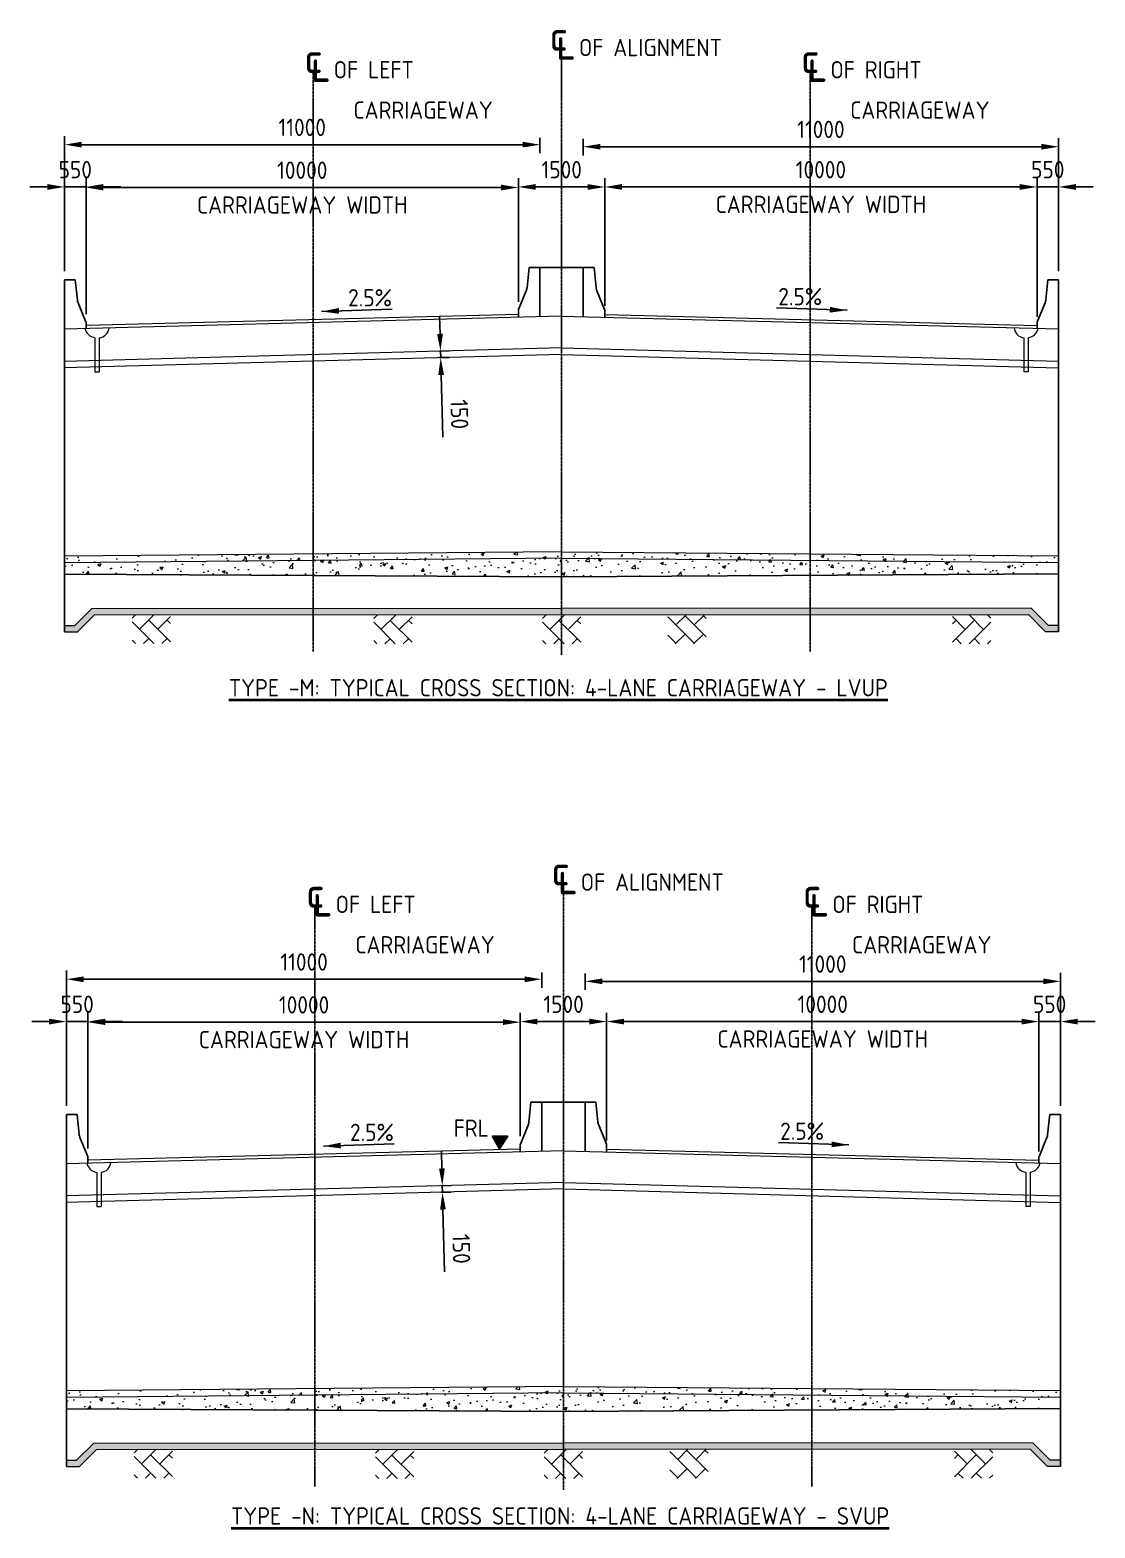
# Model space of a CAD drawing. Header units: millimetres. Extents: x 207528 to 778454, y -364692 to 101323.
# Drawn here: x 587489 to 612132, y -182527 to -147881 of the extents above; entities that cross this region are included whole.
import ezdxf

# ---------------------------------------------------------------- set-up
doc = ezdxf.new("R2010")
doc.units = ezdxf.units.MM
doc.linetypes.add('CENTER', pattern=[2, 1.25, -0.25, 0.25, -0.25])
for name, color, linetype in [('BORDER', 7, 'Continuous'), ('CEN', 181, 'CENTER'), ('Dim', 253, 'Continuous'), ('hatch', 253, 'Continuous')]:
    doc.layers.add(name, color=color, linetype=linetype)
for name, color, linetype, lineweight in [('EX', 7, 'Continuous', 20), ('LIGHT', 252, 'Continuous', 20), ('Text large', 7, 'Continuous', 40), ('Text small', 1, 'Continuous', 20)]:
    doc.layers.add(name, color=color, linetype=linetype, lineweight=lineweight)
doc.styles.add('isocp 100', font='isocp.shx', dxfattribs={"height": 200})
doc.styles.add('isocp 200', font='isocp.shx', dxfattribs={"height": 400})
doc.dimstyles.new('NH30A_200', dxfattribs={"dimscale": 200, "dimtxt": 2, "dimasz": 2, "dimexe": 1, "dimexo": 1, "dimgap": 1, "dimtad": 1, "dimdec": 0, "dimdsep": 46, "dimtxsty": 'isocp 200', "dimcen": 0.5, "dimclrd": 47, "dimclre": 47, "dimclrt": 1, "dimadec": 0, "dimazin": 0, "dimtfac": 1, "dimtdec": 0, "dimtmove": 0, "dimatfit": 3, "dimfxl": 1, "dimtolj": 1, "dimtzin": 0, "dimarcsym": 0})
pattern_1 = [(50, (648616.1, -301121.1), (717.2602, -62.7521), [75, -825]), (355, (648616.1, -301121.1), (-138.7513, 752.192), [60, -660]), (100.4514, (648675.9, -301126.3), (578.5094, 689.4395), [63.7402, -701.142]), (46.1842, (648616.1, -300921.1), (1067.241, -165.519), [112.5, -1237.5]), (96.6356, (648705.1, -300934.9), (934.663, 974.118), [95.61, -1051.713]), (351.1842, (648616.1, -300921.1), (934.662, 974.1186), [90, -990]), (21, (648716.1, -300971.1), (596.907, -402.619), [75, -825]), (326, (648716.1, -300971.1), (243.3153, 725.15), [60, -660]), (71.4514, (648765.9, -301004.6), (840.2226, 322.5305), [63.7402, -701.142]), (37.5, (648616.13, -301121.08), (12.15986, 332.89385), [0, -652, 0, -670, 0, -662.5]), (7.5, (648616.13, -301121.1), (263.0695, 394.4117), [0, -382, 0, -637, 0, -252.5]), (327.5, (648393.13, -301121.08), (533.82244, -22.55487), [0, -250, 0, -780, 0, -1035]), (317.5, (648293.13, -301121.1), (583.1862, 100.105), [0, -325, 0, -518, 0, -735])]
pattern_2 = [(50, (641866.16, -301093.95), (717.2602, -62.7521), [75, -825]), (355, (641866.16, -301093.95), (-138.7513, 752.192), [60, -660]), (100.4514, (641925.9, -301099.2), (578.5094, 689.4395), [63.7402, -701.142]), (46.1842, (641866.2, -300893.95), (1067.241, -165.519), [112.5, -1237.5]), (96.6356, (641955.1, -300907.7), (934.663, 974.118), [95.61, -1051.713]), (351.1842, (641866.2, -300894), (934.662, 974.119), [90, -990]), (21, (641966.16, -300943.95), (596.907, -402.619), [75, -825]), (326, (641966.16, -300943.95), (243.3153, 725.15), [60, -660]), (71.4514, (642015.9, -300977.5), (840.2226, 322.5305), [63.7402, -701.142]), (37.5, (641866.16, -301093.95), (12.15986, 332.89385), [0, -652, 0, -670, 0, -662.5]), (7.5, (641866.16, -301093.95), (263.0695, 394.4117), [0, -382, 0, -637, 0, -252.5]), (327.5, (641643.16, -301093.95), (533.82244, -22.55487), [0, -250, 0, -780, 0, -1035]), (317.5, (641543.16, -301093.95), (583.1862, 100.105), [0, -325, 0, -518, 0, -735])]
pattern_3 = [(50, (648658.9, -320423.4), (717.2602, -62.7521), [75, -825]), (355, (648658.9, -320423.4), (-138.7513, 752.192), [60, -660]), (100.4514, (648718.7, -320428.66), (578.5094, 689.4395), [63.7402, -701.142]), (46.1842, (648658.9, -320223.4), (1067.241, -165.519), [112.5, -1237.5]), (96.6356, (648747.9, -320237.2), (934.663, 974.118), [95.61, -1051.713]), (351.1842, (648658.9, -320223.4), (934.662, 974.1186), [90, -990]), (21, (648758.9, -320273.4), (596.907, -402.619), [75, -825]), (326, (648758.9, -320273.4), (243.3153, 725.15), [60, -660]), (71.4514, (648808.66, -320307), (840.2226, 322.5305), [63.7402, -701.142]), (37.5, (648658.92, -320423.43), (12.15986, 332.89385), [0, -652, 0, -670, 0, -662.5]), (7.5, (648658.9, -320423.43), (263.0695, 394.4117), [0, -382, 0, -637, 0, -252.5]), (327.5, (648435.92, -320423.43), (533.82244, -22.55487), [0, -250, 0, -780, 0, -1035]), (317.5, (648335.9, -320423.43), (583.1862, 100.105), [0, -325, 0, -518, 0, -735])]
pattern_4 = [(50, (641908.95, -320396.3), (717.2602, -62.7521), [75, -825]), (355, (641908.95, -320396.3), (-138.7513, 752.192), [60, -660]), (100.4514, (641968.7, -320401.5), (578.5094, 689.4395), [63.7402, -701.142]), (46.1842, (641908.95, -320196.3), (1067.241, -165.519), [112.5, -1237.5]), (96.6356, (641997.9, -320210.1), (934.663, 974.118), [95.61, -1051.713]), (351.1842, (641909, -320196.3), (934.662, 974.119), [90, -990]), (21, (642008.95, -320246.3), (596.907, -402.619), [75, -825]), (326, (642008.95, -320246.3), (243.3153, 725.15), [60, -660]), (71.4514, (642058.7, -320279.85), (840.2226, 322.5305), [63.7402, -701.142]), (37.5, (641908.95, -320396.3), (12.15986, 332.89385), [0, -652, 0, -670, 0, -662.5]), (7.5, (641908.95, -320396.3), (263.0695, 394.4117), [0, -382, 0, -637, 0, -252.5]), (327.5, (641685.95, -320396.3), (533.82244, -22.55487), [0, -250, 0, -780, 0, -1035]), (317.5, (641585.95, -320396.3), (583.1862, 100.105), [0, -325, 0, -518, 0, -735])]

# ---------------------------------------------------------------- blocks, each defined once
blk = doc.blocks.new('*D551')
at = {"layer": 'Defpoints', "color": 0, "transparency": 16777216}
for p in [(599289, -150177), (588289, -150534), (588289, -153661)]:
    blk.add_point(p, dxfattribs=at)
at = {"layer": 'Dim', "color": 47, "lineweight": -2, "transparency": 16777216}
for p, q in [((588289, -153461), (588289, -150334)), ((598889, -150534), (588689, -150534)), ((599289, -150377), (599289, -150734))]:
    blk.add_line(p, q, dxfattribs=at)
at = {"layer": 'Dim', "color": 47, "transparency": 16777216}
for points in [[(588689, -150467), (588689, -150600), (588289, -150534)], [(598889, -150467), (598889, -150600), (599289, -150534)]]:
    blk.add_solid(points, dxfattribs=at)
at = {"layer": 'Dim', "color": 1, "transparency": 16777216, "insert": (593789, -150134), "char_height": 400, "attachment_point": 5, "style": 'isocp 200'}
blk.add_mtext('\\A1;11000', dxfattribs=at)
blk = doc.blocks.new('*D552')
at = {"layer": 'Defpoints', "color": 0, "transparency": 16777216}
for p in [(588789, -151525), (598789, -154365), (588789, -154651)]:
    blk.add_point(p, dxfattribs=at)
at = {"layer": 'Dim', "color": 47, "lineweight": -2, "transparency": 16777216}
for p, q in [((588789, -154451), (588789, -151325)), ((598789, -154165), (598789, -151325)), ((598389, -151525), (589189, -151525))]:
    blk.add_line(p, q, dxfattribs=at)
at = {"layer": 'Dim', "color": 47, "transparency": 16777216}
for points in [[(589189, -151459), (589189, -151592), (588789, -151525)], [(598389, -151459), (598389, -151592), (598789, -151525)]]:
    blk.add_solid(points, dxfattribs=at)
at = {"layer": 'Dim', "color": 1, "transparency": 16777216, "char_height": 400, "attachment_point": 5, "style": 'isocp 200'}
for s, insert in [('\\A1;10000', (593789, -151125)), ('\\A1;{\\A0;CARRIAGEWAY WIDTH}', (593789, -151928))]:
    blk.add_mtext(s, dxfattribs=dict(at, insert=insert))
blk = doc.blocks.new('*D553')
at = {"layer": 'Defpoints', "color": 0, "transparency": 16777216}
for p in [(588289, -151512), (588289, -153661), (588789, -154651)]:
    blk.add_point(p, dxfattribs=at)
at = {"layer": 'Dim', "color": 47, "lineweight": -2, "transparency": 16777216}
for p, q in [((588289, -153461), (588289, -151312)), ((588789, -154451), (588789, -151312)), ((587889, -151512), (587489, -151512)), ((588789, -151512), (588289, -151512)), ((589189, -151512), (589589, -151512))]:
    blk.add_line(p, q, dxfattribs=at)
at = {"layer": 'Dim', "color": 47, "transparency": 16777216}
for points in [[(587889, -151445), (587889, -151579), (588289, -151512)], [(589189, -151445), (589189, -151579), (588789, -151512)]]:
    blk.add_solid(points, dxfattribs=at)
at = {"layer": 'Dim', "color": 1, "transparency": 16777216, "insert": (588539, -151112), "char_height": 400, "attachment_point": 5, "style": 'isocp 200'}
blk.add_mtext('\\A1;550', dxfattribs=at)
blk = doc.blocks.new('*D554')
at = {"layer": 'Defpoints', "color": 0, "transparency": 16777216}
for p in [(600289, -150200), (611289, -150581), (611289, -153660)]:
    blk.add_point(p, dxfattribs=at)
at = {"layer": 'Dim', "color": 47, "lineweight": -2, "transparency": 16777216}
for p, q in [((600289, -150400), (600289, -150781)), ((600689, -150581), (610889, -150581)), ((611289, -153460), (611289, -150381))]:
    blk.add_line(p, q, dxfattribs=at)
at = {"layer": 'Dim', "color": 47, "transparency": 16777216}
for points in [[(600689, -150515), (600689, -150648), (600289, -150581)], [(610889, -150515), (610889, -150648), (611289, -150581)]]:
    blk.add_solid(points, dxfattribs=at)
at = {"layer": 'Dim', "color": 1, "transparency": 16777216, "insert": (605789, -150181), "char_height": 400, "attachment_point": 5, "style": 'isocp 200'}
blk.add_mtext('\\A1;11000', dxfattribs=at)
blk = doc.blocks.new('*D555')
at = {"layer": 'Defpoints', "color": 0, "transparency": 16777216}
for p in [(610789, -151512), (600789, -154365), (610789, -154716)]:
    blk.add_point(p, dxfattribs=at)
at = {"layer": 'Dim', "color": 47, "lineweight": -2, "transparency": 16777216}
for p, q in [((600789, -154165), (600789, -151312)), ((610789, -154516), (610789, -151312)), ((601189, -151512), (610389, -151512))]:
    blk.add_line(p, q, dxfattribs=at)
at = {"layer": 'Dim', "color": 47, "transparency": 16777216}
for points in [[(601189, -151445), (601189, -151579), (600789, -151512)], [(610389, -151445), (610389, -151579), (610789, -151512)]]:
    blk.add_solid(points, dxfattribs=at)
at = {"layer": 'Dim', "color": 1, "transparency": 16777216, "char_height": 400, "attachment_point": 5, "style": 'isocp 200'}
for s, insert in [('\\A1;10000', (605789, -151112)), ('\\A1;{\\A0;CARRIAGEWAY WIDTH}', (605789, -151915))]:
    blk.add_mtext(s, dxfattribs=dict(at, insert=insert))
blk = doc.blocks.new('*D556')
at = {"layer": 'Defpoints', "color": 0, "transparency": 16777216}
for p in [(598789, -151512), (598789, -154365), (600789, -154462)]:
    blk.add_point(p, dxfattribs=at)
at = {"layer": 'Dim', "color": 47, "lineweight": -2, "transparency": 16777216}
for p, q in [((598789, -154165), (598789, -151312)), ((600789, -154262), (600789, -151312)), ((600389, -151512), (599189, -151512))]:
    blk.add_line(p, q, dxfattribs=at)
at = {"layer": 'Dim', "color": 47, "transparency": 16777216}
for points in [[(599189, -151445), (599189, -151579), (598789, -151512)], [(600389, -151445), (600389, -151579), (600789, -151512)]]:
    blk.add_solid(points, dxfattribs=at)
at = {"layer": 'Dim', "color": 1, "transparency": 16777216, "insert": (599793, -151112), "char_height": 400, "attachment_point": 5, "style": 'isocp 200'}
blk.add_mtext('\\A1;1500', dxfattribs=at)
blk = doc.blocks.new('*D557')
at = {"layer": 'Defpoints', "color": 0, "transparency": 16777216}
for p in [(596761, -155315), (596765, -155465), (596992, -155459)]:
    blk.add_point(p, dxfattribs=at)
at = {"layer": 'Dim', "color": 47, "lineweight": -2, "transparency": 16777216}
for p, q in [((596977, -154909), (596966, -154509)), ((596961, -155310), (597187, -155304)), ((596965, -155460), (597191, -155454)), ((596987, -155309), (596992, -155459)), ((597002, -155859), (597042, -157299))]:
    blk.add_line(p, q, dxfattribs=at)
at = {"layer": 'Dim', "color": 47, "transparency": 16777216}
for points in [[(597043, -154907), (596910, -154911), (596987, -155309)], [(597069, -155857), (596936, -155861), (596992, -155459)]]:
    blk.add_solid(points, dxfattribs=at)
at = {"layer": 'Dim', "color": 1, "transparency": 16777216, "insert": (597427, -156768), "char_height": 400, "attachment_point": 5, "rotation": 271.5565, "style": 'isocp 200'}
blk.add_mtext('\\A1;150', dxfattribs=at)
blk = doc.blocks.new('*D558')
at = {"layer": 'Defpoints', "color": 0, "transparency": 16777216}
for p in [(611289, -151512), (611289, -153661), (610789, -154651)]:
    blk.add_point(p, dxfattribs=at)
at = {"layer": 'Dim', "color": 47, "lineweight": -2, "transparency": 16777216}
for p, q in [((610789, -154451), (610789, -151312)), ((611289, -153461), (611289, -151312)), ((610389, -151512), (609989, -151512)), ((610789, -151512), (611289, -151512)), ((611689, -151512), (612089, -151512))]:
    blk.add_line(p, q, dxfattribs=at)
at = {"layer": 'Dim', "color": 47, "transparency": 16777216}
for points in [[(610389, -151445), (610389, -151579), (610789, -151512)], [(611689, -151445), (611689, -151579), (611289, -151512)]]:
    blk.add_solid(points, dxfattribs=at)
at = {"layer": 'Dim', "color": 1, "transparency": 16777216, "insert": (611039, -151112), "char_height": 400, "attachment_point": 5, "style": 'isocp 200'}
blk.add_mtext('\\A1;550', dxfattribs=at)
blk = doc.blocks.new('*D565')
at = {"layer": 'Defpoints', "color": 0, "transparency": 16777216}
for p in [(599332, -169480), (588332, -169836), (588332, -172963)]:
    blk.add_point(p, dxfattribs=at)
at = {"layer": 'Dim', "color": 47, "lineweight": -2, "transparency": 16777216}
for p, q in [((588332, -172763), (588332, -169636)), ((599332, -169680), (599332, -170036)), ((598932, -169836), (588732, -169836))]:
    blk.add_line(p, q, dxfattribs=at)
at = {"layer": 'Dim', "color": 47, "transparency": 16777216}
for points in [[(588732, -169770), (588732, -169903), (588332, -169836)], [(598932, -169770), (598932, -169903), (599332, -169836)]]:
    blk.add_solid(points, dxfattribs=at)
at = {"layer": 'Dim', "color": 1, "transparency": 16777216, "insert": (593832, -169436), "char_height": 400, "attachment_point": 5, "style": 'isocp 200'}
blk.add_mtext('\\A1;11000', dxfattribs=at)
blk = doc.blocks.new('*D566')
at = {"layer": 'Defpoints', "color": 0, "transparency": 16777216}
for p in [(588832, -170828), (598832, -173667), (588832, -173953)]:
    blk.add_point(p, dxfattribs=at)
at = {"layer": 'Dim', "color": 47, "lineweight": -2, "transparency": 16777216}
for p, q in [((588832, -173753), (588832, -170628)), ((598832, -173467), (598832, -170628)), ((598432, -170828), (589232, -170828))]:
    blk.add_line(p, q, dxfattribs=at)
at = {"layer": 'Dim', "color": 47, "transparency": 16777216}
for points in [[(589232, -170761), (589232, -170894), (588832, -170828)], [(598432, -170761), (598432, -170894), (598832, -170828)]]:
    blk.add_solid(points, dxfattribs=at)
at = {"layer": 'Dim', "color": 1, "transparency": 16777216, "char_height": 400, "attachment_point": 5, "style": 'isocp 200'}
for s, insert in [('\\A1;10000', (593832, -170428)), ('\\A1;{\\A0;CARRIAGEWAY WIDTH}', (593832, -171231))]:
    blk.add_mtext(s, dxfattribs=dict(at, insert=insert))
blk = doc.blocks.new('*D567')
at = {"layer": 'Defpoints', "color": 0, "transparency": 16777216}
for p in [(588332, -170814), (588332, -172963), (588832, -173953)]:
    blk.add_point(p, dxfattribs=at)
at = {"layer": 'Dim', "color": 47, "lineweight": -2, "transparency": 16777216}
for p, q in [((588332, -172763), (588332, -170614)), ((588832, -173753), (588832, -170614)), ((587932, -170814), (587532, -170814)), ((588832, -170814), (588332, -170814)), ((589232, -170814), (589632, -170814))]:
    blk.add_line(p, q, dxfattribs=at)
at = {"layer": 'Dim', "color": 47, "transparency": 16777216}
for points in [[(587932, -170748), (587932, -170881), (588332, -170814)], [(589232, -170748), (589232, -170881), (588832, -170814)]]:
    blk.add_solid(points, dxfattribs=at)
at = {"layer": 'Dim', "color": 1, "transparency": 16777216, "insert": (588582, -170414), "char_height": 400, "attachment_point": 5, "style": 'isocp 200'}
blk.add_mtext('\\A1;550', dxfattribs=at)
blk = doc.blocks.new('*D568')
at = {"layer": 'Defpoints', "color": 0, "transparency": 16777216}
for p in [(600332, -169502), (611332, -169884), (611332, -172962)]:
    blk.add_point(p, dxfattribs=at)
at = {"layer": 'Dim', "color": 47, "lineweight": -2, "transparency": 16777216}
for p, q in [((600332, -169702), (600332, -170084)), ((611332, -172762), (611332, -169684)), ((600732, -169884), (610932, -169884))]:
    blk.add_line(p, q, dxfattribs=at)
at = {"layer": 'Dim', "color": 47, "transparency": 16777216}
for points in [[(600732, -169817), (600732, -169950), (600332, -169884)], [(610932, -169817), (610932, -169950), (611332, -169884)]]:
    blk.add_solid(points, dxfattribs=at)
at = {"layer": 'Dim', "color": 1, "transparency": 16777216, "insert": (605832, -169484), "char_height": 400, "attachment_point": 5, "style": 'isocp 200'}
blk.add_mtext('\\A1;11000', dxfattribs=at)
blk = doc.blocks.new('*D569')
at = {"layer": 'Defpoints', "color": 0, "transparency": 16777216}
for p in [(610832, -170814), (600832, -173667), (610832, -174019)]:
    blk.add_point(p, dxfattribs=at)
at = {"layer": 'Dim', "color": 47, "lineweight": -2, "transparency": 16777216}
for p, q in [((600832, -173467), (600832, -170614)), ((610832, -173819), (610832, -170614)), ((601232, -170814), (610432, -170814))]:
    blk.add_line(p, q, dxfattribs=at)
at = {"layer": 'Dim', "color": 47, "transparency": 16777216}
for points in [[(601232, -170748), (601232, -170881), (600832, -170814)], [(610432, -170748), (610432, -170881), (610832, -170814)]]:
    blk.add_solid(points, dxfattribs=at)
at = {"layer": 'Dim', "color": 1, "transparency": 16777216, "char_height": 400, "attachment_point": 5, "style": 'isocp 200'}
for s, insert in [('\\A1;10000', (605832, -170414)), ('\\A1;{\\A0;CARRIAGEWAY WIDTH}', (605832, -171217))]:
    blk.add_mtext(s, dxfattribs=dict(at, insert=insert))
blk = doc.blocks.new('*D570')
at = {"layer": 'Defpoints', "color": 0, "transparency": 16777216}
for p in [(598832, -170814), (598832, -173667), (600832, -173764)]:
    blk.add_point(p, dxfattribs=at)
at = {"layer": 'Dim', "color": 47, "lineweight": -2, "transparency": 16777216}
for p, q in [((598832, -173467), (598832, -170614)), ((600832, -173564), (600832, -170614)), ((600432, -170814), (599232, -170814))]:
    blk.add_line(p, q, dxfattribs=at)
at = {"layer": 'Dim', "color": 47, "transparency": 16777216}
for points in [[(599232, -170748), (599232, -170881), (598832, -170814)], [(600432, -170748), (600432, -170881), (600832, -170814)]]:
    blk.add_solid(points, dxfattribs=at)
at = {"layer": 'Dim', "color": 1, "transparency": 16777216, "insert": (599836, -170414), "char_height": 400, "attachment_point": 5, "style": 'isocp 200'}
blk.add_mtext('\\A1;1500', dxfattribs=at)
blk = doc.blocks.new('*D571')
at = {"layer": 'Defpoints', "color": 0, "transparency": 16777216}
for p in [(596803, -174618), (596807, -174768), (597034, -174761)]:
    blk.add_point(p, dxfattribs=at)
at = {"layer": 'Dim', "color": 47, "lineweight": -2, "transparency": 16777216}
for p, q in [((597019, -174212), (597009, -173812)), ((597003, -174612), (597230, -174606)), ((597030, -174611), (597034, -174761)), ((597007, -174762), (597234, -174756)), ((597045, -175161), (597084, -176601))]:
    blk.add_line(p, q, dxfattribs=at)
at = {"layer": 'Dim', "color": 47, "transparency": 16777216}
for points in [[(597086, -174210), (596953, -174213), (597030, -174611)], [(597112, -175159), (596979, -175163), (597034, -174761)]]:
    blk.add_solid(points, dxfattribs=at)
at = {"layer": 'Dim', "color": 1, "transparency": 16777216, "insert": (597470, -176070), "char_height": 400, "attachment_point": 5, "rotation": 271.5565, "style": 'isocp 200'}
blk.add_mtext('\\A1;150', dxfattribs=at)
blk = doc.blocks.new('*D572')
at = {"layer": 'Defpoints', "color": 0, "transparency": 16777216}
for p in [(611332, -170814), (611332, -172963), (610832, -173953)]:
    blk.add_point(p, dxfattribs=at)
at = {"layer": 'Dim', "color": 47, "lineweight": -2, "transparency": 16777216}
for p, q in [((610832, -173753), (610832, -170614)), ((611332, -172763), (611332, -170614)), ((610432, -170814), (610032, -170814)), ((610832, -170814), (611332, -170814)), ((611732, -170814), (612132, -170814))]:
    blk.add_line(p, q, dxfattribs=at)
at = {"layer": 'Dim', "color": 47, "transparency": 16777216}
for points in [[(610432, -170748), (610432, -170881), (610832, -170814)], [(611732, -170748), (611732, -170881), (611332, -170814)]]:
    blk.add_solid(points, dxfattribs=at)
at = {"layer": 'Dim', "color": 1, "transparency": 16777216, "insert": (611082, -170414), "char_height": 400, "attachment_point": 5, "style": 'isocp 200'}
blk.add_mtext('\\A1;550', dxfattribs=at)

msp = doc.modelspace()

# ---------------------------------------------------------------- hatches: boundary and pattern name
at = {"layer": 'EX'}
h = msp.add_hatch(dxfattribs=at)
h.set_pattern_fill('AR-CONC', color=3, scale=100, style=0)
h.set_pattern_definition(pattern_1)
h.paths.add_polyline_path([(594039.1, -160001.3), (594039, -160151.3), (599789.1, -160098.6), (599789.1, -159948.6)])
h.paths.add_polyline_path([(588289.1, -160054.4), (588289.1, -160204.4), (594039, -160151.3), (594039.1, -160001.3)])
h = msp.add_hatch(dxfattribs=at)
h.set_pattern_fill('AR-CONC', color=3, scale=100, style=0)
h.set_pattern_definition(pattern_2)
h.paths.add_polyline_path([(605539.3, -159996.7), (605539.3, -160146.7), (599789.1, -160098.2), (599789.1, -159948.2)])
h.paths.add_polyline_path([(611289.2, -160044.8), (611289.2, -160194.8), (605539.3, -160146.7), (605539.3, -159996.7)])
h = msp.add_hatch(dxfattribs=at)
h.set_pattern_fill('AR-CONC', color=3, scale=100, style=0)
h.set_pattern_definition(pattern_1)
h.paths.add_polyline_path([(594039.1, -160151.3), (588289.1, -160204.4), (588289.1, -160469.2), (594039.1, -160498.5)])
h.paths.add_polyline_path([(599789.1, -160098.6), (594039.1, -160151.3), (594039.1, -160498.5), (599789.1, -160527.8)])
h = msp.add_hatch(dxfattribs=at)
h.set_pattern_fill('AR-CONC', color=3, scale=100, style=0)
h.set_pattern_definition(pattern_2)
h.paths.add_polyline_path([(605539.3, -160146.7), (611289.2, -160194.8), (611289.2, -160458.5), (605539.2, -160493.1)])
h.paths.add_polyline_path([(599789.1, -160098.6), (605539.3, -160146.7), (605539.2, -160493.1), (599789.1, -160527.8)])
h = msp.add_hatch(dxfattribs=at)
h.set_pattern_fill('AR-CONC', color=3, scale=50, style=0)
h.set_pattern_definition([(50, (645115.96, -300432.57), (358.6301, -31.37607), [37.5, -412.5]), (355, (645115.96, -300432.57), (-69.3757, 376.0961), [30, -330]), (100.45144, (645145.84, -300435.18), (289.2544, 344.72), [31.8701, -350.5711]), (46.1842, (645115.96, -300332.57), (533.6207, -82.7596), [56.25, -618.75]), (96.63564, (645160.43, -300339.46), (467.331, 487.0593), [47.8052, -525.8569]), (351.18416, (645115.96, -300332.57), (467.331, 487.0593), [45, -495]), (21, (645165.96, -300357.57), (298.4535, -201.30945), [37.5, -412.5]), (326, (645165.96, -300357.57), (121.6577, 362.575), [30, -330]), (71.45144, (645190.83, -300374.34), (420.1112, 161.2656), [31.8701, -350.5711]), (37.5, (645115.96, -300432.57), (6.07993, 166.44693), [0, -326, 0, -335, 0, -331.25]), (7.5, (645115.96, -300432.57), (131.53477, 197.20586), [0, -191, 0, -318.5, 0, -126.25]), (327.5, (645004.46, -300432.57), (266.91122, -11.27744), [0, -125, 0, -390, 0, -517.5]), (317.5, (644954.46, -300432.57), (291.5931, 50.0525), [0, -162.5, 0, -259, 0, -367.5])])
h.paths.add_polyline_path([(610652.2, -161254), (605539.3, -161257), (605539.3, -161407), (610590.1, -161404), (610989.2, -161803.1), (611289.2, -161803.1), (611289.2, -161653.1), (611051.3, -161653.1)])
h.paths.add_polyline_path([(605539.3, -161257), (599789.1, -161266.7), (599789.1, -161416.7), (605539.3, -161407)])
h.paths.add_polyline_path([(599789.1, -161266.7), (594039, -161263.7), (594039, -161413.8), (599789.1, -161416.7)])
edge = h.paths.add_edge_path()
edge.add_line((594039, -161263.7), (588913.3, -161266.7))
edge.add_arc((589866.2, -160959.9), 1001, 197.84931, 207.15249)
edge.add_line((588975.5, -161416.7), (594039, -161413.8))
edge.add_line((594039, -161413.8), (594039, -161263.7))
edge = h.paths.add_edge_path()
edge.add_line((588913.3, -161266.7), (588913.1, -161267))
edge.add_line((588913.1, -161267), (588527, -161653.1))
edge.add_line((588527, -161653.1), (588289.1, -161653.1))
edge.add_line((588289.1, -161653.1), (588289.1, -161803.1))
edge.add_line((588289.1, -161803.1), (588589.1, -161803.1))
edge.add_line((588589.1, -161803.1), (588975.5, -161416.7))
edge.add_arc((589866.2, -160959.9), 1001, 197.84931, 207.15249, ccw=False)
h = msp.add_hatch(dxfattribs=at)
h.set_pattern_fill('AR-CONC', color=3, scale=100, style=0)
h.set_pattern_definition(pattern_3)
h.paths.add_polyline_path([(594081.9, -179303.7), (594081.8, -179453.7), (599831.9, -179401), (599831.9, -179251)])
h.paths.add_polyline_path([(588331.9, -179356.8), (588331.9, -179506.8), (594081.8, -179453.7), (594081.9, -179303.7)])
h = msp.add_hatch(dxfattribs=at)
h.set_pattern_fill('AR-CONC', color=3, scale=100, style=0)
h.set_pattern_definition(pattern_3)
h.paths.add_polyline_path([(594081.9, -179453.7), (588331.9, -179506.8), (588331.9, -179771.6), (594081.9, -179800.9)])
h.paths.add_polyline_path([(599831.9, -179401), (594081.9, -179453.7), (594081.9, -179800.9), (599831.9, -179830.2)])
h = msp.add_hatch(dxfattribs=at)
h.set_pattern_fill('AR-CONC', color=3, scale=100, style=0)
h.set_pattern_definition(pattern_4)
h.paths.add_polyline_path([(605582.1, -179299.1), (605582.1, -179449.1), (599831.9, -179400.5), (599831.9, -179250.5)])
h.paths.add_polyline_path([(611332, -179347.2), (611332, -179497.2), (605582.1, -179449.1), (605582.1, -179299.1)])
h = msp.add_hatch(dxfattribs=at)
h.set_pattern_fill('AR-CONC', color=3, scale=100, style=0)
h.set_pattern_definition(pattern_4)
h.paths.add_polyline_path([(605582.1, -179449.1), (611332, -179497.2), (611332, -179760.8), (605581.9, -179795.5)])
h.paths.add_polyline_path([(599831.9, -179401), (605582.1, -179449.1), (605581.9, -179795.5), (599831.9, -179830.2)])
h = msp.add_hatch(dxfattribs=at)
h.set_pattern_fill('AR-CONC', color=3, scale=50, style=0)
h.set_pattern_definition([(50, (645158.75, -319734.9), (358.6301, -31.37607), [37.5, -412.5]), (355, (645158.75, -319734.9), (-69.3757, 376.0961), [30, -330]), (100.45144, (645188.63, -319737.53), (289.2544, 344.72), [31.8701, -350.5711]), (46.1842, (645158.75, -319634.9), (533.6207, -82.7596), [56.25, -618.75]), (96.63564, (645203.2, -319641.8), (467.331, 487.0593), [47.8052, -525.8569]), (351.18416, (645158.75, -319634.9), (467.331, 487.0593), [45, -495]), (21, (645208.75, -319659.9), (298.4535, -201.30945), [37.5, -412.5]), (326, (645208.75, -319659.9), (121.6577, 362.575), [30, -330]), (71.45144, (645233.62, -319676.7), (420.1112, 161.2656), [31.8701, -350.5711]), (37.5, (645158.75, -319734.91), (6.07993, 166.44693), [0, -326, 0, -335, 0, -331.25]), (7.5, (645158.75, -319734.91), (131.53477, 197.20586), [0, -191, 0, -318.5, 0, -126.25]), (327.5, (645047.25, -319734.91), (266.91122, -11.27744), [0, -125, 0, -390, 0, -517.5]), (317.5, (644997.25, -319734.9), (291.5931, 50.0525), [0, -162.5, 0, -259, 0, -367.5])])
h.paths.add_polyline_path([(610695, -180556.4), (605582.1, -180559.4), (605582.1, -180709.4), (610632.9, -180706.4), (611032, -181105.5), (611332, -181105.5), (611332, -180955.5), (611094.1, -180955.5)])
h.paths.add_polyline_path([(605582.1, -180559.4), (599831.9, -180569), (599831.9, -180719), (605582.1, -180709.4)])
h.paths.add_polyline_path([(599831.9, -180569), (594081.8, -180566.1), (594081.8, -180716.1), (599831.9, -180719)])
edge = h.paths.add_edge_path()
edge.add_line((594081.8, -180566.1), (588956.1, -180569.1))
edge.add_arc((589909, -180262.3), 1001, 197.84931, 207.15249)
edge.add_line((589018.3, -180719.1), (594081.8, -180716.1))
edge.add_line((594081.8, -180716.1), (594081.8, -180566.1))
edge = h.paths.add_edge_path()
edge.add_line((588956.1, -180569.1), (588955.9, -180569.4))
edge.add_line((588955.9, -180569.4), (588569.8, -180955.4))
edge.add_line((588569.8, -180955.4), (588331.9, -180955.4))
edge.add_line((588331.9, -180955.4), (588331.9, -181105.4))
edge.add_line((588331.9, -181105.4), (588631.9, -181105.4))
edge.add_line((588631.9, -181105.4), (589018.3, -180719.1))
edge.add_arc((589909, -180262.3), 1001, 197.84931, 207.15249, ccw=False)
at = {"layer": 'hatch'}
h = msp.add_hatch(dxfattribs=at)
h.set_pattern_fill('AR-HBONE', color=256, scale=75, angle=90, style=0)
h.set_pattern_definition([(135, (539113.42, -162164.8), (-424.264, 6e-14), [900, -300]), (225, (538901.3, -161952.66), (-424.264, 6e-14), [900, -300])])
h.paths.add_polyline_path([(590743.7, -161407.8), (589856.7, -161407.8), (589856.7, -162072.5), (590743.7, -162072.5)])
h = msp.add_hatch(dxfattribs=at)
h.set_pattern_fill('AR-HBONE', color=256, scale=75, angle=90, style=0)
h.set_pattern_definition([(135, (544698.66, -162173.86), (-424.264, 6e-14), [900, -300]), (225, (544486.53, -161961.73), (-424.264, 6e-14), [900, -300])])
h.paths.add_polyline_path([(596328.9, -161416.9), (595442, -161416.9), (595442, -162081.5), (596328.9, -162081.5)])
h = msp.add_hatch(dxfattribs=at)
h.set_pattern_fill('AR-HBONE', color=256, scale=75, angle=90, style=0)
h.set_pattern_definition([(135, (548602.37, -162171.45), (-424.264, 6e-14), [900, -300]), (225, (548390.24, -161959.32), (-424.264, 6e-14), [900, -300])])
h.paths.add_polyline_path([(600232.6, -161414.5), (599345.7, -161414.5), (599345.7, -162079.1), (600232.6, -162079.1)])
h = msp.add_hatch(dxfattribs=at)
h.set_pattern_fill('AR-HBONE', color=256, scale=75, angle=90, style=0)
h.set_pattern_definition([(135, (640616.16, -300374.65), (-424.26407, 6e-14), [900, -300]), (225, (640404.03, -300162.52), (-424.26407, 6e-14), [900, -300])])
h.paths.add_polyline_path([(602249.1, -161412.2), (603136, -161412.2), (603136, -162076.9), (602249.1, -162076.9)])
h = msp.add_hatch(dxfattribs=at)
h.set_pattern_fill('AR-HBONE', color=256, scale=75, angle=90, style=0)
h.set_pattern_definition([(45, (660464.9, -162167.62), (424.264, 6e-14), [900, -300]), (315, (660677.03, -161955.5), (424.264, 6e-14), [900, -300])])
h.paths.add_polyline_path([(608834.6, -161410.6), (609721.6, -161410.6), (609721.6, -162075.3), (608834.6, -162075.3)])
h = msp.add_hatch(dxfattribs=at)
h.set_pattern_fill('AR-HBONE', color=256, scale=75, angle=90, style=0)
h.set_pattern_definition([(135, (539156.2, -181467.14), (-424.264, 6e-14), [900, -300]), (225, (538944.07, -181255), (-424.264, 6e-14), [900, -300])])
h.paths.add_polyline_path([(590786.5, -180710.2), (589899.5, -180710.2), (589899.5, -181374.8), (590786.5, -181374.8)])
h = msp.add_hatch(dxfattribs=at)
h.set_pattern_fill('AR-HBONE', color=256, scale=75, angle=90, style=0)
h.set_pattern_definition([(135, (544741.45, -181476.2), (-424.264, 6e-14), [900, -300]), (225, (544529.32, -181264.07), (-424.264, 6e-14), [900, -300])])
h.paths.add_polyline_path([(596371.7, -180719.2), (595484.7, -180719.2), (595484.7, -181383.9), (596371.7, -181383.9)])
h = msp.add_hatch(dxfattribs=at)
h.set_pattern_fill('AR-HBONE', color=256, scale=75, angle=90, style=0)
h.set_pattern_definition([(135, (548645.16, -181473.8), (-424.264, 6e-14), [900, -300]), (225, (548433.03, -181261.66), (-424.264, 6e-14), [900, -300])])
h.paths.add_polyline_path([(600275.4, -180716.8), (599388.5, -180716.8), (599388.5, -181381.5), (600275.4, -181381.5)])
h = msp.add_hatch(dxfattribs=at)
h.set_pattern_fill('AR-HBONE', color=256, scale=75, angle=90, style=0)
h.set_pattern_definition([(135, (640658.95, -319677), (-424.26407, 6e-14), [900, -300]), (225, (640446.8, -319464.86), (-424.26407, 6e-14), [900, -300])])
h.paths.add_polyline_path([(602291.9, -180714.6), (603178.8, -180714.6), (603178.8, -181379.2), (602291.9, -181379.2)])
h = msp.add_hatch(dxfattribs=at)
h.set_pattern_fill('AR-HBONE', color=256, scale=75, angle=90, style=0)
h.set_pattern_definition([(45, (660507.68, -181469.96), (424.264, 6e-14), [900, -300]), (315, (660719.82, -181257.83), (424.264, 6e-14), [900, -300])])
h.paths.add_polyline_path([(608877.4, -180713), (609764.4, -180713), (609764.4, -181377.6), (608877.4, -181377.6)])

# ---------------------------------------------------------------- linework, layer by layer
for p, q in [((599036.5, -153376.9), (598990.1, -153840.4)), ((599289.1, -153376.9), (599036.5, -153376.9)), ((599289.1, -153376.9), (599289.1, -154513.7)), ((599289.1, -153376.9), (600320.3, -153376.9)), ((600289.1, -153376.9), (600289.1, -154513.7)), ((600289.1, -153376.9), (600541.8, -153376.9)), ((600541.8, -153376.9), (600588.2, -153840.4)), ((588289.1, -153660.8), (588289.1, -154797.7)), ((588289.1, -153660.8), (588539.1, -153660.8)), ((588539.1, -153660.8), (588585.5, -154124.3)), ((611039.2, -153660.1), (610992.8, -154123.6)), ((611289.2, -153660.1), (611039.2, -153660.1)), ((611289.2, -153660.1), (611289.2, -154797)), ((598972.5, -153910.8), (598792.9, -154346)), ((600605.8, -153910.8), (600785.4, -154346)), ((588603.1, -154194.7), (588778.2, -154619)), ((598789.1, -154365.1), (598789.1, -154526.8)), ((600789.1, -154365.1), (600789.1, -154526.8)), ((610975.2, -154194.1), (610800.1, -154618.4)), ((588289.1, -161803.1), (588289.1, -154797.7)), ((588789.1, -154650.2), (588789.1, -154783.9)), ((610789.2, -154649.6), (610789.2, -154783.3)), ((611289.2, -161803.1), (611289.2, -154797)), ((588289.1, -160469.2), (599789.1, -160527.8)), ((611289.2, -160458.5), (599789.1, -160527.8)), ((599079.3, -172679.2), (599032.9, -173142.7)), ((599331.9, -172679.2), (599079.3, -172679.2)), ((599331.9, -172679.2), (599331.9, -173816.1)), ((599331.9, -172679.2), (600363.1, -172679.2)), ((600331.9, -172679.2), (600331.9, -173816.1)), ((600331.9, -172679.2), (600584.6, -172679.2)), ((600584.6, -172679.2), (600631, -173142.7)), ((588331.9, -172963.1), (588331.9, -174100)), ((588331.9, -172963.1), (588581.9, -172963.1)), ((588581.9, -172963.1), (588628.3, -173426.6)), ((599015.3, -173213.2), (598835.7, -173648.3)), ((600648.6, -173213.2), (600828.2, -173648.3)), ((611082, -172962.5), (611035.6, -173426)), ((611332, -172962.5), (611082, -172962.5)), ((611332, -172962.5), (611332, -174099.4)), ((588645.9, -173497.1), (588821, -173921.3)), ((611018, -173496.4), (610842.9, -173920.7)), ((598831.9, -173667.4), (598831.9, -173829.1)), ((600831.9, -173667.4), (600831.9, -173829.1)), ((588331.9, -181105.4), (588331.9, -174100)), ((588831.9, -173952.6), (588831.9, -174086.3)), ((610832, -173951.9), (610832, -174085.6)), ((611332, -181105.5), (611332, -174099.4)), ((588331.9, -179771.6), (599831.9, -179830.2)), ((611332, -179760.8), (599831.9, -179830.2))]:
    msp.add_line(p, q)
for centre, radius, start, end in [((588834.2, -154099.4), 250, 185.71059, 202.4194), ((598741.4, -153815.5), 250, 337.5806, 354.28941), ((600836.9, -153815.5), 250, 185.71059, 202.4194), ((610744.1, -154098.7), 250, 337.5806, 354.28941), ((598839.1, -154365.1), 50, 157.5806, 180), ((600739.1, -154365.1), 50, 0, 22.4194), ((588739.2, -154650.9), 50, 0, 38.65981), ((610839.1, -154650.3), 50, 141.34019, 180), ((598784.1, -173117.8), 250, 337.5806, 354.28941), ((600879.7, -173117.8), 250, 185.71059, 202.4194), ((588877, -173401.7), 250, 185.71059, 202.4194), ((610786.9, -173401.1), 250, 337.5806, 354.28941), ((588782, -173953.3), 50, 0, 38.65981), ((598881.9, -173667.4), 50, 157.5806, 180), ((600781.9, -173667.4), 50, 0, 22.4194), ((610881.9, -173952.6), 50, 141.34019, 180)]:
    msp.add_arc(centre, radius, start, end)
at = {"layer": 'BORDER'}
for p, q in [((598184.6, -173464.4), (598352.7, -173755.6)), ((598545.3, -173464.4), (598184.6, -173464.4)), ((598352.7, -173755.6), (598545.3, -173464.4))]:
    msp.add_line(p, q, dxfattribs=at)
at = {"layer": 'BORDER', "linetype": 'Continuous'}
for points in [[(598352.7, -173561.5), (598184.6, -173464.4), (598352.7, -173755.6)], [(598352.7, -173561.5), (598545.3, -173464.4), (598184.6, -173464.4)], [(598352.7, -173561.5), (598352.7, -173755.6), (598545.3, -173464.4)]]:
    msp.add_solid(points, dxfattribs=at)
at = {"layer": 'CEN', "ltscale": 0.005}
for p, q in [((599789.1, -162338.4), (599789.1, -148369.1)), ((594039, -162263.7), (594039, -148877.5)), ((605539.3, -162263.7), (605539.3, -148877.5)), ((599831.9, -181640.7), (599831.9, -167671.5)), ((594081.8, -181566), (594081.8, -168179.8)), ((605582.1, -181566), (605582.1, -168179.9))]:
    msp.add_line(p, q, dxfattribs=at)
at = {"layer": 'EX'}
for p, q in [((599789.1, -154500.8), (588289.1, -154798.3)), ((598789.1, -154461.7), (588789.1, -154717.1)), ((599789.1, -154500.8), (611289.2, -154797)), ((600789.1, -154461.7), (610789.2, -154719)), ((599789.1, -155233), (588289.1, -155545.5)), ((599789.1, -155383), (588289.1, -155695.5)), ((599789.1, -155233), (611289.2, -155544.8)), ((599789.1, -155383.1), (611289.2, -155694.9)), ((599789.1, -159948.6), (588289.1, -160054.4)), ((599789.1, -159948.6), (611289.2, -160044.8)), ((599789.1, -160098.2), (588289.1, -160204.4)), ((599789.1, -160098.6), (611289.2, -160194.8)), ((588527, -161653.1), (588913.3, -161266.7)), ((588589.1, -161803.1), (588975.5, -161416.7)), ((610590.1, -161404), (588975.5, -161416.7)), ((610989.2, -161803.1), (610589.5, -161403.5)), ((611051.3, -161653.1), (610651.6, -161253.5)), ((588289.1, -161653.1), (588527, -161653.1)), ((611289.2, -161653.1), (611051.3, -161653.1)), ((588289.1, -161803.1), (588589.1, -161803.1)), ((611289.2, -161803.1), (610989.2, -161803.1)), ((599831.9, -173803.1), (588331.9, -174100.7)), ((598831.9, -173764.1), (588831.9, -174019.4)), ((599831.9, -173803.2), (611332, -174099.4)), ((600831.9, -173764.1), (610832, -174021.3)), ((599831.9, -174535.3), (588331.9, -174847.8)), ((599831.9, -174535.3), (611332, -174847.2)), ((599831.9, -174685.4), (588331.9, -174997.9)), ((599831.9, -174685.4), (611332, -174997.2)), ((599831.9, -179251), (588331.9, -179356.8)), ((599831.9, -179400.5), (588331.9, -179506.8)), ((599831.9, -179251), (611332, -179347.2)), ((599831.9, -179401), (611332, -179497.2)), ((588569.8, -180955.4), (588956.1, -180569.1)), ((588631.9, -181105.4), (589018.3, -180719.1)), ((610632.9, -180706.4), (589018.3, -180719.1)), ((611032, -181105.5), (610632.3, -180705.8)), ((611094.1, -180955.5), (610694.4, -180555.8)), ((588331.9, -180955.4), (588569.8, -180955.4)), ((588331.9, -181105.4), (588631.9, -181105.4)), ((611332, -181105.5), (611032, -181105.5)), ((611332, -180955.5), (611094.1, -180955.5))]:
    msp.add_line(p, q, dxfattribs=at)
for points in [[(610652.2, -161254), (588913.3, -161266.7)], [(610695, -180556.4), (588956.1, -180569.1)]]:
    msp.add_lwpolyline(points, dxfattribs=at)
at = {"layer": 'LIGHT'}
for p, q in [((588992, -154998.9), (588992, -155786.7)), ((589092, -154998.9), (589092, -155786.7)), ((610486.3, -154998.2), (610486.3, -155786)), ((610586.3, -154998.2), (610586.3, -155786)), ((588992, -155786.7), (589092, -155786.7)), ((610586.3, -155786), (610486.3, -155786)), ((589034.8, -174301.2), (589034.8, -175089)), ((589134.8, -174301.2), (589134.8, -175089)), ((610529.1, -174300.6), (610529.1, -175088.4)), ((610629.1, -174300.6), (610629.1, -175088.4)), ((589034.8, -175089), (589134.8, -175089)), ((610629.1, -175088.4), (610529.1, -175088.4))]:
    msp.add_line(p, q, dxfattribs=at)
for centre, radius, start, end in [((589031, -154725), 276.6, 191.90699, 261.8953), ((589067.6, -154748.4), 251.7, 275.57697, 355.49904), ((610510.7, -154747.7), 251.7, 184.50096, 264.42303), ((610547.3, -154724.4), 276.6, 278.1047, 348.09301), ((589073.8, -174027.3), 276.6, 191.90699, 261.8953), ((589110.4, -174050.7), 251.7, 275.57697, 355.49904), ((610553.5, -174050.1), 251.7, 184.50096, 264.42303), ((610590.1, -174026.7), 276.6, 278.1047, 348.09301)]:
    msp.add_arc(centre, radius, start, end, dxfattribs=at)

# ---------------------------------------------------------------- texts
at = {"layer": 'Text large', "char_height": 400, "width": 21690.672, "attachment_point": 5, "style": 'isocp 100'}
for s, insert in [('{\\LTYPE -M: TYPICAL CROSS SECTION: 4-LANE CARRIAGEWAY - LVUP}', (599713.8, -163094.1)), ('{\\LTYPE -N: TYPICAL CROSS SECTION: 4-LANE CARRIAGEWAY - SVUP}', (599756.6, -182247.7))]:
    msp.add_mtext(s, dxfattribs=dict(at, insert=insert))
at = {"layer": 'Text small', "char_height": 400, "style": 'isocp 200'}
for s, insert, width, attachment_point in [('{\\H2x;\\C1;℄\\H0.5x; }OF ALIGNMENT', (599504.2, -147687.8), 5587.22, 1), ('{\\H2x;\\C1;℄\\H0.5x; OF LEFT\\P     CARRIAGEWAY}', (593831.1, -148201.5), 6450.227, 1), ('{\\H2x;\\C1;℄\\H0.5x; OF RIGHT\\P     CARRIAGEWAY}', (605323.3, -148201.5), 6450.227, 1), ('2.5%', (594851.1, -153874.5), 1294.264, 1), ('2.5%', (605818.3, -153847.6), 1294.264, 3), ('{\\H2x;\\C1;℄\\H0.5x; }OF ALIGNMENT', (599547, -166990.1), 5587.22, 1), ('{\\H2x;\\C1;℄\\H0.5x; OF LEFT\\P     CARRIAGEWAY}', (593873.9, -167503.8), 6450.227, 1), ('{\\H2x;\\C1;℄\\H0.5x; OF RIGHT\\P     CARRIAGEWAY}', (605366, -167503.8), 6450.227, 1), ('2.5%', (594893.8, -173176.9), 1294.264, 1), ('FRL', (597699.1, -173079.7), 717.98, 2), ('2.5%', (605861.1, -173149.9), 1294.264, 3)]:
    msp.add_mtext(s, dxfattribs=dict(at, insert=insert, width=width, attachment_point=attachment_point))

# ---------------------------------------------------------------- dimensions: what is measured, and where the dimension line sits
at = {"layer": 'Dim'}
for base, p1, p2, picture, middle in [((588289.3, -150533.8), (599289.1, -150177.3), (588289.3, -153660.8), '*D551', (593789.2, -150133.8)), ((588332.1, -169836.2), (599331.9, -169479.7), (588332.1, -172963.1), '*D565', (593832, -169436.2))]:
    dim = msp.add_linear_dim(base=base, p1=p1, p2=p2, dimstyle='NH30A_200', dxfattribs=at)
    dim.commit()
    dim.dimension.update_dxf_attribs({"geometry": picture, "text_midpoint": middle})
for base, p1, p2, picture, middle in [((611289.2, -150581.4), (600289.1, -150199.5), (611289.2, -153660.1), '*D554', (605789.2, -150181.4)), ((611332, -169883.8), (600331.9, -169501.9), (611332, -172962.5), '*D568', (605832, -169483.8))]:
    dim = msp.add_linear_dim(base=base, p1=p1, p2=p2, angle=180, dimstyle='NH30A_200', dxfattribs=at)
    dim.commit()
    dim.dimension.update_dxf_attribs({"geometry": picture, "text_midpoint": middle})
for base, p1, p2, text, picture, middle in [((588289.1, -151511.9), (588789.2, -154650.9), (588289.1, -153660.8), '550', '*D553', (588539.2, -151511.9)), ((598789.1, -151511.9), (600789.1, -154461.7), (598789.1, -154365.1), '1500', '*D556', (599792.9, -151511.9)), ((588331.9, -170814.2), (588832, -173953.3), (588331.9, -172963.1), '550', '*D567', (588581.9, -170814.2)), ((598831.9, -170814.3), (600831.9, -173764.1), (598831.9, -173667.4), '1500', '*D570', (599835.7, -170814.3))]:
    dim = msp.add_linear_dim(base=base, p1=p1, p2=p2, text=text, dimstyle='NH30A_200', dxfattribs=at)
    dim.commit()
    dim.dimension.update_dxf_attribs({"geometry": picture, "text_midpoint": middle, "dimtype": 160})
for base, p1, p2, picture, middle in [((588789.2, -151525.5), (598789.1, -154365.1), (588789.2, -154650.9), '*D552', (593789.2, -151525.5)), ((588832, -170827.8), (598831.9, -173667.4), (588832, -173953.3), '*D566', (593832, -170827.8))]:
    dim = msp.add_linear_dim(base=base, p1=p1, p2=p2, text='<>\\X{\\A0;CARRIAGEWAY WIDTH}', dimstyle='NH30A_200', dxfattribs=at)
    dim.commit()
    dim.dimension.update_dxf_attribs({"geometry": picture, "text_midpoint": middle})
for base, p1, p2, picture, middle in [((610789.2, -151511.9), (600789.1, -154365.1), (610789.2, -154716.4), '*D555', (605789.2, -151511.9)), ((610832, -170814.3), (600831.9, -173667.4), (610832, -174018.8), '*D569', (605832, -170814.3))]:
    dim = msp.add_linear_dim(base=base, p1=p1, p2=p2, angle=180, text='<>\\X{\\A0;CARRIAGEWAY WIDTH}', dimstyle='NH30A_200', dxfattribs=at)
    dim.commit()
    dim.dimension.update_dxf_attribs({"geometry": picture, "text_midpoint": middle})
for base, p1, p2, picture, middle in [((611289.2, -151511.9), (610789.1, -154651), (611289.2, -153660.8), '*D558', (611039.1, -151511.9)), ((611332, -170814.3), (610831.9, -173953.3), (611332, -172963.2), '*D572', (611081.9, -170814.3))]:
    dim = msp.add_linear_dim(base=base, p1=p1, p2=p2, angle=180, text='550', dimstyle='NH30A_200', dxfattribs=at)
    dim.commit()
    dim.dimension.update_dxf_attribs({"geometry": picture, "text_midpoint": middle, "dimtype": 160})
for base, p1, p2, picture, middle in [((596991.6, -155459), (596760.6, -155315.3), (596764.7, -155465.2), '*D557', (597027.4, -156778.7)), ((597034.4, -174761.4), (596803.4, -174617.6), (596807.5, -174767.6), '*D571', (597070.2, -176081.1))]:
    dim = msp.add_linear_dim(base=base, p1=p1, p2=p2, angle=271.55653, dimstyle='NH30A_200', dxfattribs=at)
    dim.commit()
    dim.dimension.update_dxf_attribs({"geometry": picture, "text_midpoint": middle, "dimtype": 160})

# ---------------------------------------------------------------- leaders
for points in [[(594238.3, -154392.3), (595871.6, -154337.4)], [(606394.8, -154365.1), (604761.5, -154310.3)], [(594281.1, -173694.6), (595914.4, -173639.7)], [(606437.6, -173667.5), (604804.3, -173612.6)]]:
    msp.add_leader(points, dimstyle='NH30A_200', dxfattribs=at)

doc.saveas('drawing.dxf')
